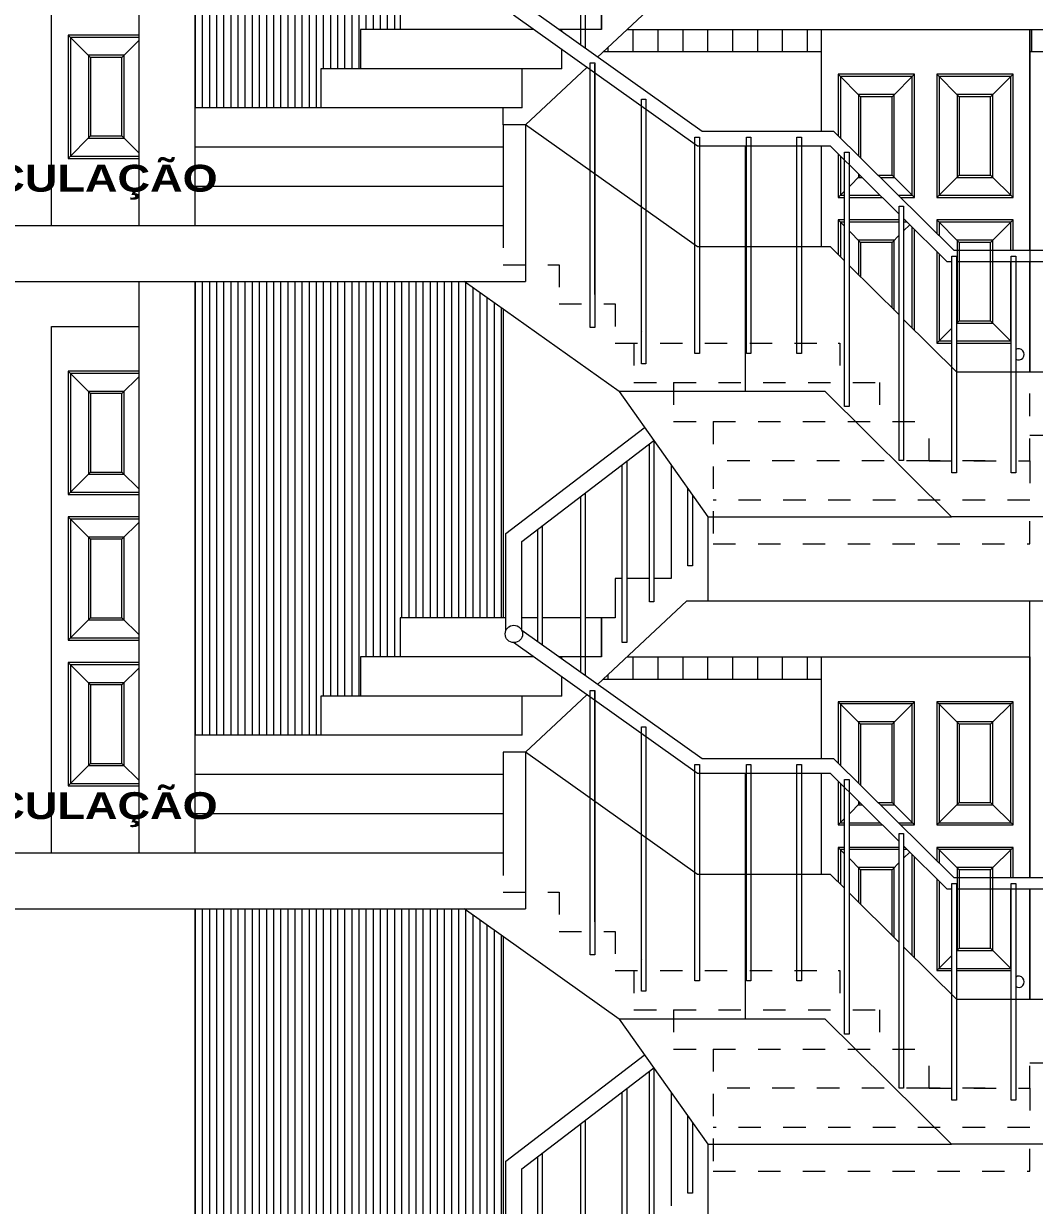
# Model space of a CAD drawing. Header units: millimetres. Extents: x 2178 to 2304, y 1220 to 1359.
# Drawn here: x 2258.14 to 2262.65, y 1235.26 to 1240.53 of the extents above; entities that cross this region are included whole.
import ezdxf
from ezdxf.enums import TextEntityAlignment as Align

# ---------------------------------------------------------------- set-up
doc = ezdxf.new("R2010")
doc.units = ezdxf.units.MM
doc.linetypes.add('HIDDEN2', pattern=[0.1875, 0.125, -0.0625])
doc.layers.get('0').update_dxf_attribs({"lineweight": 0})
for name, color, linetype, lineweight in [('Pluma 0.10', 252, 'Continuous', 0), ('PLUMA 7', 10, 'Continuous', 0), ('Proy. Volado', 150, 'HIDDEN2', 5), ('TEXTO', 5, 'Continuous', 18)]:
    doc.layers.add(name, color=color, linetype=linetype, lineweight=lineweight)
doc.styles.add('ARIAL-N', font='arialbd.ttf')
pattern_1 = [(90, (1087.04629, -584.65824), (-0.111125, 7e-18), [])]

msp = doc.modelspace()

# ---------------------------------------------------------------- hatches: boundary and pattern name
at = {"layer": 'Pluma 0.10'}
h = msp.add_hatch(dxfattribs=at)
h.set_pattern_fill('LINE', color=256, scale=0.01, angle=90)
h.set_pattern_definition([(90, (1087.046287, -587.45824), (-0.03175, 2e-18), [])])
h.paths.add_polyline_path([(2260.2795, 1242.0564), (2260.1061, 1242.1796), (2258.9045, 1242.1796), (2258.9045, 1240.1546), (2259.4667, 1240.1546), (2259.4667, 1240.3296), (2259.6435, 1240.3296), (2259.6435, 1240.5046), (2259.8203, 1240.5046), (2259.8203, 1240.6796), (2260.2795, 1240.6796)])
h = msp.add_hatch(dxfattribs=at)
h.set_pattern_fill('LINE', color=256, scale=0.035, angle=90)
h.set_pattern_definition(pattern_1)
h.paths.add_polyline_path([(2261.6995, 1240.5046), (2260.8323, 1240.5046), (2260.7258, 1240.4046), (2261.6995, 1240.4046)])
h.paths.add_polyline_path([(2263.6295, 1240.5046), (2262.6295, 1240.5046), (2262.6295, 1240.4046), (2263.6295, 1240.4046)])
h.paths.add_polyline_path([(2267.9795, 1240.5046), (2266.2295, 1240.5046), (2266.2295, 1240.4046), (2267.9795, 1240.4046)])
h.paths.add_polyline_path([(2272.8295, 1240.5046), (2272.3795, 1240.5046), (2272.3795, 1240.4046), (2272.8295, 1240.4046)])
h.paths.add_polyline_path([(2276.3795, 1240.5046), (2274.8393, 1240.5046), (2274.8393, 1240.4046), (2276.3795, 1240.4046)])
h = msp.add_hatch(dxfattribs=at)
h.set_pattern_fill('LINE', color=256, scale=0.01, angle=90)
h.set_pattern_definition([(90, (1087.046287, -590.25824), (-0.03175, 2e-18), [])])
h.paths.add_polyline_path([(2260.2795, 1239.2564), (2260.1061, 1239.3796), (2258.9045, 1239.3796), (2258.9045, 1237.3546), (2259.4667, 1237.3546), (2259.4667, 1237.5296), (2259.6435, 1237.5296), (2259.6435, 1237.7046), (2259.8203, 1237.7046), (2259.8203, 1237.8796), (2260.2795, 1237.8796)])
h = msp.add_hatch(dxfattribs=at)
h.set_pattern_fill('LINE', color=256, scale=0.035, angle=90)
h.set_pattern_definition(pattern_1)
h.paths.add_polyline_path([(2261.6995, 1237.7046), (2260.8323, 1237.7046), (2260.7258, 1237.6046), (2261.6995, 1237.6046)])
h = msp.add_hatch(dxfattribs=at)
h.set_pattern_fill('LINE', color=256, scale=0.01, angle=90)
h.set_pattern_definition([(90, (1087.046287, -593.05824), (-0.03175, 2e-18), [])])
h.paths.add_polyline_path([(2260.2795, 1236.4564), (2260.1061, 1236.5796), (2258.9045, 1236.5796), (2258.9045, 1234.5546), (2259.4667, 1234.5546), (2259.4667, 1234.7296), (2259.6435, 1234.7296), (2259.6435, 1234.9046), (2259.8203, 1234.9046), (2259.8203, 1235.0796), (2260.2795, 1235.0796)])

# ---------------------------------------------------------------- linework, layer by layer
for points in [[(2258.6545, 1242.1796), (2258.6545, 1239.6296)], [(2258.9045, 1242.1796), (2258.9045, 1239.6296)], [(2260.6256, 1240.4352), (2260.6256, 1241.2202)], [(2260.6456, 1241.2355), (2260.6456, 1240.421)], [(2260.7012, 1240.3815), (2261.0987, 1240.7546)], [(2259.8203, 1240.6796), (2259.8203, 1240.5046)], [(2260.7183, 1240.5046), (2260.7183, 1240.6796)], [(2260.7183, 1240.6796), (2260.7183, 1240.5046)], [(2261.1681, 1240.0498), (2260.363, 1240.6217)], [(2261.1471, 1239.9842), (2260.3251, 1240.5683)], [(2260.4147, 1240.5046), (2259.6435, 1240.5046)], [(2259.6435, 1240.5046), (2259.6435, 1240.3296)], [(2260.7183, 1240.5046), (2260.5279, 1240.5046)], [(2260.5415, 1240.4949), (2260.5415, 1240.5046)], [(2260.5415, 1240.3296), (2260.5415, 1240.4145)], [(2260.5415, 1240.3296), (2259.4667, 1240.3296)], [(2259.4667, 1240.3296), (2259.4667, 1240.1546)], [(2260.3647, 1240.1546), (2260.3647, 1240.3296)], [(2260.3795, 1240.0796), (2260.6524, 1240.3357)], [(2260.6685, 1239.3218), (2260.6685, 1240.3552)], [(2260.6885, 1239.3218), (2260.6885, 1240.3499)], [(2260.3647, 1240.1546), (2258.9045, 1240.1546)], [(2260.2795, 1240.0796), (2260.2795, 1240.1546)], [(2261.1471, 1239.5342), (2260.3795, 1240.0796)], [(2262.7197, 1239.5181), (2262.2922, 1239.5181), (2261.7552, 1240.0498), (2261.1681, 1240.0498)], [(2260.2795, 1239.9796), (2258.9045, 1239.9796)], [(2261.7399, 1239.9842), (2261.1471, 1239.9842)], [(2261.3594, 1239.9842), (2261.3594, 1238.8884)], [(2262.0463, 1239.6805), (2261.7399, 1239.9842)], [(2260.2795, 1239.8046), (2258.9045, 1239.8046)], [(2262.2605, 1239.4681), (2262.0663, 1239.6607)], [(2261.7399, 1239.5342), (2261.1471, 1239.5342)], [(2261.8028, 1239.4718), (2261.7399, 1239.5342)], [(2262.2819, 1239.4681), (2262.2605, 1239.4681)], [(2262.7197, 1239.4681), (2262.3019, 1239.4681)], [(2262.6295, 1238.9759), (2262.6295, 1239.4681)], [(2262.0463, 1239.2305), (2261.8228, 1239.452)], [(2258.6545, 1239.3796), (2258.6545, 1236.8296)], [(2258.9045, 1239.3796), (2258.9045, 1236.8296)], [(2260.7975, 1238.8884), (2260.1061, 1239.3796)], [(2260.2795, 1239.2564), (2260.2795, 1237.8796)], [(2262.7295, 1238.9759), (2262.3031, 1238.9759), (2262.0663, 1239.2107)], [(2261.7163, 1238.8884), (2260.7975, 1238.8884)], [(2260.7975, 1238.8884), (2261.1935, 1238.3301)], [(2262.7295, 1238.3301), (2262.2795, 1238.3301), (2261.7163, 1238.8884)], [(2260.2915, 1238.2546), (2260.9089, 1238.727)], [(2260.363, 1238.2192), (2260.9523, 1238.6702)], [(2260.9521, 1238.67), (2260.9521, 1237.95), (2260.9321, 1237.95), (2260.9321, 1238.6547)], [(2260.8307, 1238.5772), (2260.8307, 1237.7693), (2260.8107, 1237.7693), (2260.8107, 1238.5619)], [(2261.0295, 1238.5613), (2261.0295, 1238.0546)], [(2260.6256, 1237.6352), (2260.6256, 1238.4202)], [(2260.6456, 1238.4355), (2260.6456, 1237.621)], [(2261.1238, 1238.4285), (2261.1238, 1238.1111), (2261.1038, 1238.1111), (2261.1038, 1238.4567)], [(2261.1935, 1238.3301), (2261.1935, 1237.9546)], [(2260.2915, 1237.8217), (2260.2915, 1238.2546)], [(2260.4341, 1237.7712), (2260.4341, 1238.2737)], [(2260.4541, 1238.289), (2260.4541, 1237.757)], [(2260.363, 1237.8217), (2260.363, 1238.2192)], [(2260.8107, 1238.0546), (2260.7795, 1238.0546)], [(2260.7795, 1238.0546), (2260.7795, 1237.8796)], [(2260.9321, 1238.0546), (2260.8307, 1238.0546)], [(2261.0295, 1238.0546), (2260.9521, 1238.0546)], [(2260.7012, 1237.5815), (2261.0987, 1237.9546)], [(2261.0987, 1237.9546), (2261.1935, 1237.9546)], [(2261.1935, 1237.9546), (2269.5045, 1237.9546)], [(2262.6295, 1237.7046), (2262.6295, 1237.9546), (2266.2295, 1237.9546), (2266.2295, 1237.7046)], [(2260.2915, 1237.8796), (2259.8203, 1237.8796)], [(2259.8203, 1237.8796), (2259.8203, 1237.7046)], [(2260.4341, 1237.8796), (2260.363, 1237.8796)], [(2260.6256, 1237.8796), (2260.4541, 1237.8796)], [(2260.7795, 1237.8796), (2260.6456, 1237.8796)], [(2260.7183, 1237.7046), (2260.7183, 1237.8796)], [(2260.7183, 1237.8796), (2260.7183, 1237.7046)], [(2261.1681, 1237.2498), (2260.363, 1237.8217)], [(2261.1471, 1237.1842), (2260.3251, 1237.7683)], [(2260.4147, 1237.7046), (2259.6435, 1237.7046)], [(2259.6435, 1237.7046), (2259.6435, 1237.5296)], [(2260.7183, 1237.7046), (2260.5279, 1237.7046)], [(2260.5415, 1237.6949), (2260.5415, 1237.7046)], [(2262.6295, 1236.7181), (2262.6295, 1237.7046)], [(2260.5415, 1237.5296), (2260.5415, 1237.6145)], [(2260.5415, 1237.5296), (2259.4667, 1237.5296)], [(2259.4667, 1237.5296), (2259.4667, 1237.3546)], [(2260.3647, 1237.3546), (2260.3647, 1237.5296)], [(2260.3795, 1237.2796), (2260.6524, 1237.5357)], [(2260.6685, 1236.5218), (2260.6685, 1237.5552)], [(2260.6885, 1236.5218), (2260.6885, 1237.5499)], [(2260.3647, 1237.3546), (2258.9045, 1237.3546)], [(2261.1471, 1236.7342), (2260.3795, 1237.2796)], [(2262.7197, 1236.7181), (2262.2922, 1236.7181), (2261.7552, 1237.2498), (2261.1681, 1237.2498)], [(2260.2795, 1237.1796), (2258.9045, 1237.1796)], [(2261.7399, 1237.1842), (2261.1471, 1237.1842)], [(2261.3594, 1237.1842), (2261.3594, 1236.0884)], [(2262.0463, 1236.8805), (2261.7399, 1237.1842)], [(2260.2795, 1237.0046), (2258.9045, 1237.0046)], [(2262.2605, 1236.6681), (2262.0663, 1236.8607)], [(2261.7399, 1236.7342), (2261.1471, 1236.7342)], [(2261.8028, 1236.6718), (2261.7399, 1236.7342)], [(2262.0463, 1236.4305), (2261.8228, 1236.652)], [(2262.2819, 1236.6681), (2262.2605, 1236.6681)], [(2262.7197, 1236.6681), (2262.3019, 1236.6681)], [(2262.6295, 1236.1759), (2262.6295, 1236.6681)], [(2262.6295, 1236.1759), (2262.6295, 1236.6681)], [(2258.9045, 1236.5796), (2258.9045, 1233.8546)], [(2260.7975, 1236.0884), (2260.1061, 1236.5796)], [(2260.2795, 1236.4564), (2260.2795, 1235.0796)], [(2262.7295, 1236.1759), (2262.3031, 1236.1759), (2262.0663, 1236.4107)], [(2261.7163, 1236.0884), (2260.7975, 1236.0884)], [(2260.7975, 1236.0884), (2261.1935, 1235.5301)], [(2262.7295, 1235.5301), (2262.2795, 1235.5301), (2261.7163, 1236.0884)], [(2260.2915, 1235.4546), (2260.9089, 1235.927)], [(2260.363, 1235.4192), (2260.9523, 1235.8702)], [(2260.9521, 1235.87), (2260.9521, 1235.15), (2260.9321, 1235.15), (2260.9321, 1235.8547)], [(2260.8307, 1235.7772), (2260.8307, 1234.9693), (2260.8107, 1234.9693), (2260.8107, 1235.7619)], [(2261.0295, 1235.7613), (2261.0295, 1235.2546)], [(2260.6456, 1235.6355), (2260.6456, 1234.7972), (2260.6256, 1234.7972), (2260.6256, 1235.6202)], [(2261.1238, 1235.6285), (2261.1238, 1235.3111), (2261.1038, 1235.3111), (2261.1038, 1235.6567)], [(2261.1935, 1235.5301), (2261.1935, 1235.1546)], [(2261.1935, 1235.5301), (2262.2795, 1235.5301)], [(2260.4341, 1234.6651), (2260.4341, 1235.4737)], [(2260.4541, 1235.489), (2260.4541, 1234.6651)], [(2260.2915, 1234.7296), (2260.2915, 1235.4546)], [(2260.363, 1234.7296), (2260.363, 1235.4192)]]:
    msp.add_lwpolyline(points)
for points in [[(2260.6685, 1240.3552), (2260.6885, 1240.3552), (2260.6885, 1239.1745), (2260.6685, 1239.1745)], [(2260.8964, 1240.1932), (2260.9164, 1240.1932), (2260.9164, 1239.0125), (2260.8964, 1239.0125)], [(2261.155, 1239.0583), (2261.135, 1239.0583), (2261.135, 1240.0248), (2261.155, 1240.0248)], [(2261.3848, 1239.0583), (2261.3648, 1239.0583), (2261.3648, 1240.0248), (2261.3848, 1240.0248)], [(2261.6105, 1239.0583), (2261.5905, 1239.0583), (2261.5905, 1240.0248), (2261.6105, 1240.0248)], [(2261.8228, 1238.8215), (2261.8028, 1238.8215), (2261.8028, 1239.9578), (2261.8228, 1239.9578)], [(2262.0663, 1238.5804), (2262.0463, 1238.5804), (2262.0463, 1239.7167), (2262.0663, 1239.7167)], [(2262.3019, 1238.5267), (2262.2819, 1238.5267), (2262.2819, 1239.4931), (2262.3019, 1239.4931)], [(2262.5665, 1238.5267), (2262.5465, 1238.5267), (2262.5465, 1239.4931), (2262.5665, 1239.4931)], [(2260.6685, 1237.5552), (2260.6885, 1237.5552), (2260.6885, 1236.3745), (2260.6685, 1236.3745)], [(2260.8964, 1237.3932), (2260.9164, 1237.3932), (2260.9164, 1236.2125), (2260.8964, 1236.2125)], [(2261.155, 1236.2583), (2261.135, 1236.2583), (2261.135, 1237.2248), (2261.155, 1237.2248)], [(2261.3848, 1236.2583), (2261.3648, 1236.2583), (2261.3648, 1237.2248), (2261.3848, 1237.2248)], [(2261.6105, 1236.2583), (2261.5905, 1236.2583), (2261.5905, 1237.2248), (2261.6105, 1237.2248)], [(2261.8228, 1236.0215), (2261.8028, 1236.0215), (2261.8028, 1237.1578), (2261.8228, 1237.1578)], [(2262.0663, 1235.7804), (2262.0463, 1235.7804), (2262.0463, 1236.9167), (2262.0663, 1236.9167)], [(2262.3019, 1235.7267), (2262.2819, 1235.7267), (2262.2819, 1236.6931), (2262.3019, 1236.6931)], [(2262.5665, 1235.7267), (2262.5465, 1235.7267), (2262.5465, 1236.6931), (2262.5665, 1236.6931)]]:
    msp.add_lwpolyline(points, close=True)
msp.add_circle((2260.3273, 1237.8069), 0.0387)
for p, q in [((2258.264, 1239.6296), (2258.264, 1241.9796)), ((2258.264, 1239.6296), (2258.264, 1241.9796)), ((2258.6545, 1240.4796), (2258.339, 1240.4796)), ((2258.339, 1240.4796), (2258.339, 1239.9296)), ((2258.439, 1240.3796), (2258.339, 1240.4796)), ((2258.6545, 1240.4796), (2258.339, 1240.4796)), ((2258.339, 1240.4796), (2258.339, 1239.9296)), ((2258.439, 1240.3796), (2258.339, 1240.4796)), ((2258.6545, 1240.4696), (2258.349, 1240.4696)), ((2258.349, 1240.4696), (2258.349, 1239.9396)), ((2258.6545, 1240.4696), (2258.349, 1240.4696)), ((2258.349, 1240.4696), (2258.349, 1239.9396)), ((2261.6995, 1240.5046), (2262.6295, 1240.5046)), ((2261.6995, 1240.0498), (2261.6995, 1240.5046)), ((2261.6995, 1240.5046), (2262.6295, 1240.5046)), ((2261.6995, 1240.0498), (2261.6995, 1240.5046)), ((2262.6295, 1240.5046), (2262.6295, 1238.9759)), ((2258.579, 1240.3796), (2258.6545, 1240.455)), ((2258.579, 1240.3796), (2258.6545, 1240.455)), ((2258.589, 1240.3896), (2258.429, 1240.3896)), ((2258.429, 1240.3896), (2258.429, 1240.0196)), ((2258.589, 1240.3896), (2258.429, 1240.3896)), ((2258.429, 1240.3896), (2258.429, 1240.0196)), ((2258.579, 1240.3796), (2258.439, 1240.3796)), ((2258.439, 1240.3796), (2258.439, 1240.0296)), ((2258.579, 1240.3796), (2258.439, 1240.3796)), ((2258.439, 1240.3796), (2258.439, 1240.0296)), ((2258.579, 1240.0296), (2258.579, 1240.3796)), ((2258.579, 1240.0296), (2258.579, 1240.3796)), ((2258.589, 1240.0196), (2258.589, 1240.3896)), ((2258.589, 1240.0196), (2258.589, 1240.3896)), ((2262.1145, 1240.3046), (2261.7745, 1240.3046)), ((2261.7745, 1240.3046), (2261.7745, 1240.0306)), ((2261.8745, 1240.2046), (2261.7745, 1240.3046)), ((2262.1145, 1240.3046), (2261.7745, 1240.3046)), ((2261.7745, 1240.3046), (2261.7745, 1240.0306)), ((2261.8745, 1240.2046), (2261.7745, 1240.3046)), ((2262.1045, 1240.2946), (2261.7845, 1240.2946)), ((2261.7845, 1240.2946), (2261.7845, 1240.0207)), ((2262.1045, 1240.2946), (2261.7845, 1240.2946)), ((2261.7845, 1240.2946), (2261.7845, 1240.0207)), ((2262.0145, 1240.2046), (2262.1145, 1240.3046)), ((2262.0145, 1240.2046), (2262.1145, 1240.3046)), ((2262.1045, 1239.7646), (2262.1045, 1240.2946)), ((2262.1045, 1239.7646), (2262.1045, 1240.2946)), ((2262.1145, 1239.7546), (2262.1145, 1240.3046)), ((2262.1145, 1240.3046), (2262.1145, 1240.3046)), ((2262.1145, 1239.7546), (2262.1145, 1240.3046)), ((2262.1145, 1240.3046), (2262.1145, 1240.3046)), ((2262.5545, 1240.3046), (2262.2145, 1240.3046)), ((2262.2145, 1240.3046), (2262.2145, 1239.7546)), ((2262.3145, 1240.2046), (2262.2145, 1240.3046)), ((2262.5545, 1240.3046), (2262.2145, 1240.3046)), ((2262.2145, 1240.3046), (2262.2145, 1239.7546)), ((2262.3145, 1240.2046), (2262.2145, 1240.3046)), ((2262.5445, 1240.2946), (2262.2245, 1240.2946)), ((2262.2245, 1240.2946), (2262.2245, 1239.7646)), ((2262.5445, 1240.2946), (2262.2245, 1240.2946)), ((2262.2245, 1240.2946), (2262.2245, 1239.7646)), ((2262.4545, 1240.2046), (2262.5545, 1240.3046)), ((2262.4545, 1240.2046), (2262.5545, 1240.3046)), ((2262.5445, 1239.7646), (2262.5445, 1240.2946)), ((2262.5445, 1239.7646), (2262.5445, 1240.2946)), ((2262.5545, 1239.7546), (2262.5545, 1240.3046)), ((2262.5545, 1240.3046), (2262.5545, 1240.3046)), ((2262.5545, 1239.7546), (2262.5545, 1240.3046)), ((2262.5545, 1240.3046), (2262.5545, 1240.3046)), ((2262.0245, 1240.2146), (2261.8645, 1240.2146)), ((2261.8645, 1240.2146), (2261.8645, 1239.9415)), ((2262.0245, 1240.2146), (2261.8645, 1240.2146)), ((2261.8645, 1240.2146), (2261.8645, 1239.9415)), ((2262.0145, 1240.2046), (2261.8745, 1240.2046)), ((2261.8745, 1240.2046), (2261.8745, 1239.9316)), ((2262.0145, 1240.2046), (2261.8745, 1240.2046)), ((2261.8745, 1240.2046), (2261.8745, 1239.9316)), ((2262.0145, 1239.8546), (2262.0145, 1240.2046)), ((2262.0145, 1239.8546), (2262.0145, 1240.2046)), ((2262.0245, 1239.8446), (2262.0245, 1240.2146)), ((2262.0245, 1239.8446), (2262.0245, 1240.2146)), ((2262.4645, 1240.2146), (2262.3045, 1240.2146)), ((2262.3045, 1240.2146), (2262.3045, 1239.8446)), ((2262.4645, 1240.2146), (2262.3045, 1240.2146)), ((2262.3045, 1240.2146), (2262.3045, 1239.8446)), ((2262.4545, 1240.2046), (2262.3145, 1240.2046)), ((2262.3145, 1240.2046), (2262.3145, 1239.8546)), ((2262.4545, 1240.2046), (2262.3145, 1240.2046)), ((2262.3145, 1240.2046), (2262.3145, 1239.8546)), ((2262.4545, 1239.8546), (2262.4545, 1240.2046)), ((2262.4545, 1239.8546), (2262.4545, 1240.2046)), ((2262.4645, 1239.8446), (2262.4645, 1240.2146)), ((2262.4645, 1239.8446), (2262.4645, 1240.2146)), ((2258.439, 1240.0296), (2258.339, 1239.9296)), ((2258.439, 1240.0296), (2258.339, 1239.9296)), ((2258.429, 1240.0196), (2258.589, 1240.0196)), ((2258.429, 1240.0196), (2258.589, 1240.0196)), ((2258.439, 1240.0296), (2258.579, 1240.0296)), ((2258.439, 1240.0296), (2258.579, 1240.0296)), ((2258.6545, 1239.9541), (2258.579, 1240.0296)), ((2258.6545, 1239.9541), (2258.579, 1240.0296)), ((2258.349, 1239.9396), (2258.6545, 1239.9396)), ((2258.349, 1239.9396), (2258.6545, 1239.9396)), ((2261.6995, 1239.5342), (2261.6995, 1239.9842)), ((2261.6995, 1239.5342), (2261.6995, 1239.9842)), ((2261.7745, 1239.9499), (2261.7745, 1239.7546)), ((2261.7745, 1239.9499), (2261.7745, 1239.7546)), ((2261.7845, 1239.94), (2261.7845, 1239.7646)), ((2261.7845, 1239.94), (2261.7845, 1239.7646)), ((2258.339, 1239.9296), (2258.6545, 1239.9296)), ((2258.339, 1239.9296), (2258.6545, 1239.9296)), ((2261.8745, 1239.8546), (2261.8228, 1239.8028)), ((2261.8745, 1239.8546), (2261.8228, 1239.8028)), ((2261.8645, 1239.8607), (2261.8645, 1239.8446)), ((2261.8645, 1239.8607), (2261.8645, 1239.8446)), ((2261.8645, 1239.8446), (2261.8807, 1239.8446)), ((2261.8645, 1239.8446), (2261.8807, 1239.8446)), ((2261.9524, 1239.8546), (2262.0145, 1239.8546)), ((2261.9524, 1239.8546), (2262.0145, 1239.8546)), ((2261.9625, 1239.8446), (2262.0245, 1239.8446)), ((2261.9625, 1239.8446), (2262.0245, 1239.8446)), ((2262.1145, 1239.7546), (2262.0145, 1239.8546)), ((2262.1145, 1239.7546), (2262.0145, 1239.8546)), ((2262.3145, 1239.8546), (2262.2145, 1239.7546)), ((2262.3145, 1239.8546), (2262.2145, 1239.7546)), ((2262.3045, 1239.8446), (2262.4645, 1239.8446)), ((2262.3045, 1239.8446), (2262.4645, 1239.8446)), ((2262.3145, 1239.8546), (2262.4545, 1239.8546)), ((2262.3145, 1239.8546), (2262.4545, 1239.8546)), ((2262.5545, 1239.7546), (2262.4545, 1239.8546)), ((2262.5545, 1239.7546), (2262.4545, 1239.8546)), ((2261.8028, 1239.7828), (2261.7745, 1239.7546)), ((2261.8028, 1239.7828), (2261.7745, 1239.7546)), ((2261.7745, 1239.7546), (2261.8028, 1239.7546)), ((2261.7745, 1239.7546), (2261.8028, 1239.7546)), ((2261.7845, 1239.7646), (2261.8028, 1239.7646)), ((2261.7845, 1239.7646), (2261.8028, 1239.7646)), ((2261.8228, 1239.7646), (2261.9614, 1239.7646)), ((2261.8228, 1239.7646), (2261.9614, 1239.7646)), ((2261.8228, 1239.7546), (2261.9715, 1239.7546)), ((2261.8228, 1239.7546), (2261.9715, 1239.7546)), ((2262.0433, 1239.7646), (2262.1045, 1239.7646)), ((2262.0433, 1239.7646), (2262.1045, 1239.7646)), ((2262.0534, 1239.7546), (2262.1145, 1239.7546)), ((2262.0534, 1239.7546), (2262.1145, 1239.7546)), ((2262.2145, 1239.7546), (2262.5545, 1239.7546)), ((2262.2145, 1239.7546), (2262.5545, 1239.7546)), ((2262.2245, 1239.7646), (2262.5445, 1239.7646)), ((2262.2245, 1239.7646), (2262.5445, 1239.7646)), ((2261.8028, 1239.6546), (2261.7745, 1239.6546)), ((2261.7745, 1239.6546), (2261.7745, 1239.4999)), ((2261.8028, 1239.6263), (2261.7745, 1239.6546)), ((2261.8028, 1239.6546), (2261.7745, 1239.6546)), ((2261.7745, 1239.6546), (2261.7745, 1239.4999)), ((2261.8028, 1239.6263), (2261.7745, 1239.6546)), ((2261.8028, 1239.6446), (2261.7845, 1239.6446)), ((2261.7845, 1239.6446), (2261.7845, 1239.49)), ((2261.8028, 1239.6446), (2261.7845, 1239.6446)), ((2261.7845, 1239.6446), (2261.7845, 1239.49)), ((2262.0463, 1239.6546), (2261.8228, 1239.6546)), ((2262.0463, 1239.6546), (2261.8228, 1239.6546)), ((2262.0463, 1239.6446), (2261.8228, 1239.6446)), ((2262.0463, 1239.6446), (2261.8228, 1239.6446)), ((2262.0724, 1239.6546), (2262.0663, 1239.6546)), ((2262.0724, 1239.6546), (2262.0663, 1239.6546)), ((2262.0825, 1239.6446), (2262.0663, 1239.6446)), ((2262.0825, 1239.6446), (2262.0663, 1239.6446)), ((2262.0663, 1239.6064), (2262.0936, 1239.6336)), ((2262.0663, 1239.6064), (2262.0936, 1239.6336)), ((2262.5545, 1239.6546), (2262.2145, 1239.6546)), ((2262.2145, 1239.6546), (2262.2145, 1239.5951)), ((2262.3145, 1239.5546), (2262.2145, 1239.6546)), ((2262.5545, 1239.6546), (2262.2145, 1239.6546)), ((2262.2145, 1239.6546), (2262.2145, 1239.5951)), ((2262.3145, 1239.5546), (2262.2145, 1239.6546)), ((2262.5445, 1239.6446), (2262.2245, 1239.6446)), ((2262.2245, 1239.6446), (2262.2245, 1239.5852)), ((2262.5445, 1239.6446), (2262.2245, 1239.6446)), ((2262.2245, 1239.6446), (2262.2245, 1239.5852)), ((2262.4545, 1239.5546), (2262.5545, 1239.6546)), ((2262.4545, 1239.5546), (2262.5545, 1239.6546)), ((2262.5445, 1239.5181), (2262.5445, 1239.6446)), ((2262.5445, 1239.5181), (2262.5445, 1239.6446)), ((2262.5545, 1239.5181), (2262.5545, 1239.6546)), ((2262.5545, 1239.6546), (2262.5545, 1239.6546)), ((2262.5545, 1239.5181), (2262.5545, 1239.6546)), ((2262.5545, 1239.6546), (2262.5545, 1239.6546)), ((2261.8745, 1239.5546), (2261.8228, 1239.6063)), ((2261.8745, 1239.5546), (2261.8228, 1239.6063)), ((2262.0145, 1239.5546), (2262.0463, 1239.5864)), ((2262.0145, 1239.5546), (2262.0463, 1239.5864)), ((2262.1045, 1239.1728), (2262.1045, 1239.6228)), ((2262.1045, 1239.1728), (2262.1045, 1239.6228)), ((2262.1145, 1239.1629), (2262.1145, 1239.6129)), ((2262.1145, 1239.1629), (2262.1145, 1239.6129)), ((2262.0245, 1239.5646), (2261.8645, 1239.5646)), ((2261.8645, 1239.5646), (2261.8645, 1239.4107)), ((2262.0245, 1239.5646), (2261.8645, 1239.5646)), ((2261.8645, 1239.5646), (2261.8645, 1239.4107)), ((2262.0145, 1239.5546), (2261.8745, 1239.5546)), ((2261.8745, 1239.5546), (2261.8745, 1239.4007)), ((2262.0145, 1239.5546), (2261.8745, 1239.5546)), ((2261.8745, 1239.5546), (2261.8745, 1239.4007)), ((2262.0145, 1239.262), (2262.0145, 1239.5546)), ((2262.0145, 1239.262), (2262.0145, 1239.5546)), ((2262.0245, 1239.2521), (2262.0245, 1239.5646)), ((2262.0245, 1239.2521), (2262.0245, 1239.5646)), ((2262.4645, 1239.5646), (2262.3045, 1239.5646)), ((2262.3045, 1239.5646), (2262.3045, 1239.1946)), ((2262.4645, 1239.5646), (2262.3045, 1239.5646)), ((2262.3045, 1239.5646), (2262.3045, 1239.1946)), ((2262.4545, 1239.5546), (2262.3145, 1239.5546)), ((2262.3145, 1239.5546), (2262.3145, 1239.2046)), ((2262.4545, 1239.5546), (2262.3145, 1239.5546)), ((2262.3145, 1239.5546), (2262.3145, 1239.2046)), ((2262.4545, 1239.2046), (2262.4545, 1239.5546)), ((2262.4545, 1239.2046), (2262.4545, 1239.5546)), ((2262.4645, 1239.1946), (2262.4645, 1239.5646)), ((2262.4645, 1239.1946), (2262.4645, 1239.5646)), ((2262.2145, 1239.5137), (2262.2145, 1239.1046)), ((2262.2145, 1239.5137), (2262.2145, 1239.1046)), ((2262.2245, 1239.5038), (2262.2245, 1239.1146)), ((2262.2245, 1239.5038), (2262.2245, 1239.1146)), ((2262.5445, 1239.1146), (2262.5445, 1239.4681)), ((2262.5445, 1239.1146), (2262.5445, 1239.4681)), ((2262.3145, 1239.2046), (2262.3019, 1239.192)), ((2262.3145, 1239.2046), (2262.3019, 1239.192)), ((2262.3145, 1239.2046), (2262.4545, 1239.2046)), ((2262.3145, 1239.2046), (2262.4545, 1239.2046)), ((2262.5465, 1239.1125), (2262.4545, 1239.2046)), ((2262.5465, 1239.1125), (2262.4545, 1239.2046)), ((2258.264, 1239.1796), (2258.6545, 1239.1796)), ((2258.264, 1236.8296), (2258.264, 1239.1796)), ((2258.264, 1239.1796), (2258.6545, 1239.1796)), ((2258.264, 1236.8296), (2258.264, 1239.1796)), ((2260.9028, 1239.1546), (2260.9028, 1239.1546)), ((2260.9028, 1239.1546), (2260.9028, 1239.1546)), ((2262.2819, 1239.172), (2262.2145, 1239.1046)), ((2262.2819, 1239.172), (2262.2145, 1239.1046)), ((2262.3045, 1239.1946), (2262.4645, 1239.1946)), ((2262.3045, 1239.1946), (2262.4645, 1239.1946)), ((2261.7745, 1239.1046), (2261.7824, 1239.1046)), ((2261.7745, 1239.1046), (2261.7824, 1239.1046)), ((2262.2145, 1239.1046), (2262.2819, 1239.1046)), ((2262.2145, 1239.1046), (2262.2819, 1239.1046)), ((2262.2245, 1239.1146), (2262.2819, 1239.1146)), ((2262.2245, 1239.1146), (2262.2819, 1239.1146)), ((2262.3019, 1239.1146), (2262.5445, 1239.1146)), ((2262.3019, 1239.1146), (2262.5445, 1239.1146)), ((2262.3019, 1239.1046), (2262.5465, 1239.1046)), ((2262.3019, 1239.1046), (2262.5465, 1239.1046)), ((2258.6545, 1238.9796), (2258.339, 1238.9796)), ((2258.339, 1238.9796), (2258.339, 1238.4296)), ((2258.439, 1238.8796), (2258.339, 1238.9796)), ((2258.6545, 1238.9796), (2258.339, 1238.9796)), ((2258.339, 1238.9796), (2258.339, 1238.4296)), ((2258.439, 1238.8796), (2258.339, 1238.9796)), ((2258.6545, 1238.9696), (2258.349, 1238.9696)), ((2258.349, 1238.9696), (2258.349, 1238.4396)), ((2258.6545, 1238.9696), (2258.349, 1238.9696)), ((2258.349, 1238.9696), (2258.349, 1238.4396)), ((2258.579, 1238.8796), (2258.6545, 1238.955)), ((2258.579, 1238.8796), (2258.6545, 1238.955)), ((2258.589, 1238.8896), (2258.429, 1238.8896)), ((2258.429, 1238.8896), (2258.429, 1238.5196)), ((2258.589, 1238.8896), (2258.429, 1238.8896)), ((2258.429, 1238.8896), (2258.429, 1238.5196)), ((2258.589, 1238.5196), (2258.589, 1238.8896)), ((2258.589, 1238.5196), (2258.589, 1238.8896)), ((2258.579, 1238.8796), (2258.439, 1238.8796)), ((2258.439, 1238.8796), (2258.439, 1238.5296)), ((2258.579, 1238.8796), (2258.439, 1238.8796)), ((2258.439, 1238.8796), (2258.439, 1238.5296)), ((2258.579, 1238.5296), (2258.579, 1238.8796)), ((2258.579, 1238.5296), (2258.579, 1238.8796)), ((2258.439, 1238.5296), (2258.339, 1238.4296)), ((2258.439, 1238.5296), (2258.339, 1238.4296)), ((2258.429, 1238.5196), (2258.589, 1238.5196)), ((2258.429, 1238.5196), (2258.589, 1238.5196)), ((2258.439, 1238.5296), (2258.579, 1238.5296)), ((2258.439, 1238.5296), (2258.579, 1238.5296)), ((2258.6545, 1238.4541), (2258.579, 1238.5296)), ((2258.6545, 1238.4541), (2258.579, 1238.5296)), ((2258.339, 1238.4296), (2258.6545, 1238.4296)), ((2258.339, 1238.4296), (2258.6545, 1238.4296)), ((2258.349, 1238.4396), (2258.6545, 1238.4396)), ((2258.349, 1238.4396), (2258.6545, 1238.4396)), ((2258.6545, 1238.3296), (2258.339, 1238.3296)), ((2258.339, 1238.3296), (2258.339, 1237.7796)), ((2258.439, 1238.2296), (2258.339, 1238.3296)), ((2258.6545, 1238.3296), (2258.339, 1238.3296)), ((2258.339, 1238.3296), (2258.339, 1237.7796)), ((2258.439, 1238.2296), (2258.339, 1238.3296)), ((2258.6545, 1238.3196), (2258.349, 1238.3196)), ((2258.349, 1238.3196), (2258.349, 1237.7896)), ((2258.6545, 1238.3196), (2258.349, 1238.3196)), ((2258.349, 1238.3196), (2258.349, 1237.7896)), ((2258.579, 1238.2296), (2258.6545, 1238.305)), ((2258.579, 1238.2296), (2258.6545, 1238.305)), ((2258.589, 1238.2396), (2258.429, 1238.2396)), ((2258.429, 1238.2396), (2258.429, 1237.8696)), ((2258.589, 1238.2396), (2258.429, 1238.2396)), ((2258.429, 1238.2396), (2258.429, 1237.8696)), ((2258.579, 1238.2296), (2258.439, 1238.2296)), ((2258.439, 1238.2296), (2258.439, 1237.8796)), ((2258.579, 1238.2296), (2258.439, 1238.2296)), ((2258.439, 1238.2296), (2258.439, 1237.8796)), ((2258.579, 1237.8796), (2258.579, 1238.2296)), ((2258.579, 1237.8796), (2258.579, 1238.2296)), ((2258.589, 1237.8696), (2258.589, 1238.2396)), ((2258.589, 1237.8696), (2258.589, 1238.2396)), ((2258.439, 1237.8796), (2258.339, 1237.7796)), ((2258.439, 1237.8796), (2258.339, 1237.7796)), ((2258.429, 1237.8696), (2258.589, 1237.8696)), ((2258.429, 1237.8696), (2258.589, 1237.8696)), ((2258.439, 1237.8796), (2258.579, 1237.8796)), ((2258.439, 1237.8796), (2258.579, 1237.8796)), ((2258.6545, 1237.8041), (2258.579, 1237.8796)), ((2258.6545, 1237.8041), (2258.579, 1237.8796)), ((2258.339, 1237.7796), (2258.6545, 1237.7796)), ((2258.339, 1237.7796), (2258.6545, 1237.7796)), ((2258.349, 1237.7896), (2258.6545, 1237.7896)), ((2258.349, 1237.7896), (2258.6545, 1237.7896)), ((2258.6545, 1237.6796), (2258.339, 1237.6796)), ((2258.339, 1237.6796), (2258.339, 1237.1296)), ((2258.439, 1237.5796), (2258.339, 1237.6796)), ((2258.6545, 1237.6796), (2258.339, 1237.6796)), ((2258.339, 1237.6796), (2258.339, 1237.1296)), ((2258.439, 1237.5796), (2258.339, 1237.6796)), ((2261.6995, 1237.7046), (2262.6295, 1237.7046)), ((2261.6995, 1237.2498), (2261.6995, 1237.7046)), ((2261.6995, 1237.7046), (2262.6295, 1237.7046)), ((2261.6995, 1237.2498), (2261.6995, 1237.7046)), ((2262.6295, 1237.7046), (2262.6295, 1236.7181)), ((2262.6295, 1237.7046), (2262.6295, 1236.7181)), ((2258.6545, 1237.6696), (2258.349, 1237.6696)), ((2258.349, 1237.6696), (2258.349, 1237.1396)), ((2258.6545, 1237.6696), (2258.349, 1237.6696)), ((2258.349, 1237.6696), (2258.349, 1237.1396)), ((2258.579, 1237.5796), (2258.6545, 1237.655)), ((2258.579, 1237.5796), (2258.6545, 1237.655)), ((2258.589, 1237.5896), (2258.429, 1237.5896)), ((2258.429, 1237.5896), (2258.429, 1237.2196)), ((2258.589, 1237.5896), (2258.429, 1237.5896)), ((2258.429, 1237.5896), (2258.429, 1237.2196)), ((2258.579, 1237.5796), (2258.439, 1237.5796)), ((2258.439, 1237.5796), (2258.439, 1237.2296)), ((2258.579, 1237.5796), (2258.439, 1237.5796)), ((2258.439, 1237.5796), (2258.439, 1237.2296)), ((2258.579, 1237.2296), (2258.579, 1237.5796)), ((2258.579, 1237.2296), (2258.579, 1237.5796)), ((2258.589, 1237.2196), (2258.589, 1237.5896)), ((2258.589, 1237.2196), (2258.589, 1237.5896)), ((2262.1145, 1237.5046), (2261.7745, 1237.5046)), ((2261.7745, 1237.5046), (2261.7745, 1237.2306)), ((2261.8745, 1237.4046), (2261.7745, 1237.5046)), ((2262.1145, 1237.5046), (2261.7745, 1237.5046)), ((2261.7745, 1237.5046), (2261.7745, 1237.2306)), ((2261.8745, 1237.4046), (2261.7745, 1237.5046)), ((2262.1045, 1237.4946), (2261.7845, 1237.4946)), ((2261.7845, 1237.4946), (2261.7845, 1237.2207)), ((2262.1045, 1237.4946), (2261.7845, 1237.4946)), ((2261.7845, 1237.4946), (2261.7845, 1237.2207)), ((2262.0145, 1237.4046), (2262.1145, 1237.5046)), ((2262.0145, 1237.4046), (2262.1145, 1237.5046)), ((2262.1045, 1236.9646), (2262.1045, 1237.4946)), ((2262.1045, 1236.9646), (2262.1045, 1237.4946)), ((2262.1145, 1236.9546), (2262.1145, 1237.5046)), ((2262.1145, 1237.5046), (2262.1145, 1237.5046)), ((2262.1145, 1236.9546), (2262.1145, 1237.5046)), ((2262.1145, 1237.5046), (2262.1145, 1237.5046)), ((2262.5545, 1237.5046), (2262.2145, 1237.5046)), ((2262.2145, 1237.5046), (2262.2145, 1236.9546)), ((2262.3145, 1237.4046), (2262.2145, 1237.5046)), ((2262.5545, 1237.5046), (2262.2145, 1237.5046)), ((2262.2145, 1237.5046), (2262.2145, 1236.9546)), ((2262.3145, 1237.4046), (2262.2145, 1237.5046)), ((2262.5445, 1237.4946), (2262.2245, 1237.4946)), ((2262.2245, 1237.4946), (2262.2245, 1236.9646)), ((2262.5445, 1237.4946), (2262.2245, 1237.4946)), ((2262.2245, 1237.4946), (2262.2245, 1236.9646)), ((2262.4545, 1237.4046), (2262.5545, 1237.5046)), ((2262.4545, 1237.4046), (2262.5545, 1237.5046)), ((2262.5445, 1236.9646), (2262.5445, 1237.4946)), ((2262.5445, 1236.9646), (2262.5445, 1237.4946)), ((2262.5545, 1236.9546), (2262.5545, 1237.5046)), ((2262.5545, 1237.5046), (2262.5545, 1237.5046)), ((2262.5545, 1236.9546), (2262.5545, 1237.5046)), ((2262.5545, 1237.5046), (2262.5545, 1237.5046)), ((2262.0245, 1237.4146), (2261.8645, 1237.4146)), ((2261.8645, 1237.4146), (2261.8645, 1237.1415)), ((2262.0245, 1237.4146), (2261.8645, 1237.4146)), ((2261.8645, 1237.4146), (2261.8645, 1237.1415)), ((2262.0245, 1237.0446), (2262.0245, 1237.4146)), ((2262.0245, 1237.0446), (2262.0245, 1237.4146)), ((2262.4645, 1237.4146), (2262.3045, 1237.4146)), ((2262.3045, 1237.4146), (2262.3045, 1237.0446)), ((2262.4645, 1237.4146), (2262.3045, 1237.4146)), ((2262.3045, 1237.4146), (2262.3045, 1237.0446)), ((2262.4645, 1237.0446), (2262.4645, 1237.4146)), ((2262.4645, 1237.0446), (2262.4645, 1237.4146)), ((2262.0145, 1237.4046), (2261.8745, 1237.4046)), ((2261.8745, 1237.4046), (2261.8745, 1237.1316)), ((2262.0145, 1237.4046), (2261.8745, 1237.4046)), ((2261.8745, 1237.4046), (2261.8745, 1237.1316)), ((2262.0145, 1237.0546), (2262.0145, 1237.4046)), ((2262.0145, 1237.0546), (2262.0145, 1237.4046)), ((2262.4545, 1237.4046), (2262.3145, 1237.4046)), ((2262.3145, 1237.4046), (2262.3145, 1237.0546)), ((2262.4545, 1237.4046), (2262.3145, 1237.4046)), ((2262.3145, 1237.4046), (2262.3145, 1237.0546)), ((2262.4545, 1237.0546), (2262.4545, 1237.4046)), ((2262.4545, 1237.0546), (2262.4545, 1237.4046)), ((2258.439, 1237.2296), (2258.339, 1237.1296)), ((2258.439, 1237.2296), (2258.339, 1237.1296)), ((2258.429, 1237.2196), (2258.589, 1237.2196)), ((2258.429, 1237.2196), (2258.589, 1237.2196)), ((2258.439, 1237.2296), (2258.579, 1237.2296)), ((2258.439, 1237.2296), (2258.579, 1237.2296)), ((2258.6545, 1237.1541), (2258.579, 1237.2296)), ((2258.6545, 1237.1541), (2258.579, 1237.2296)), ((2261.6995, 1236.7342), (2261.6995, 1237.1842)), ((2261.6995, 1236.7342), (2261.6995, 1237.1842)), ((2261.7745, 1237.1499), (2261.7745, 1236.9546)), ((2261.7745, 1237.1499), (2261.7745, 1236.9546)), ((2258.339, 1237.1296), (2258.6545, 1237.1296)), ((2258.339, 1237.1296), (2258.6545, 1237.1296)), ((2258.349, 1237.1396), (2258.6545, 1237.1396)), ((2258.349, 1237.1396), (2258.6545, 1237.1396)), ((2261.7845, 1237.14), (2261.7845, 1236.9646)), ((2261.7845, 1237.14), (2261.7845, 1236.9646)), ((2261.8745, 1237.0546), (2261.8228, 1237.0028)), ((2261.8745, 1237.0546), (2261.8228, 1237.0028)), ((2261.8645, 1237.0607), (2261.8645, 1237.0446)), ((2261.8645, 1237.0607), (2261.8645, 1237.0446)), ((2261.8645, 1237.0446), (2261.8807, 1237.0446)), ((2261.8645, 1237.0446), (2261.8807, 1237.0446)), ((2261.9524, 1237.0546), (2262.0145, 1237.0546)), ((2261.9524, 1237.0546), (2262.0145, 1237.0546)), ((2261.9625, 1237.0446), (2262.0245, 1237.0446)), ((2261.9625, 1237.0446), (2262.0245, 1237.0446)), ((2262.1145, 1236.9546), (2262.0145, 1237.0546)), ((2262.1145, 1236.9546), (2262.0145, 1237.0546)), ((2262.3145, 1237.0546), (2262.2145, 1236.9546)), ((2262.3145, 1237.0546), (2262.2145, 1236.9546)), ((2262.3045, 1237.0446), (2262.4645, 1237.0446)), ((2262.3045, 1237.0446), (2262.4645, 1237.0446)), ((2262.3145, 1237.0546), (2262.4545, 1237.0546)), ((2262.3145, 1237.0546), (2262.4545, 1237.0546)), ((2262.5545, 1236.9546), (2262.4545, 1237.0546)), ((2262.5545, 1236.9546), (2262.4545, 1237.0546)), ((2261.8028, 1236.9828), (2261.7745, 1236.9546)), ((2261.8028, 1236.9828), (2261.7745, 1236.9546)), ((2261.7745, 1236.9546), (2261.8028, 1236.9546)), ((2261.7745, 1236.9546), (2261.8028, 1236.9546)), ((2261.7845, 1236.9646), (2261.8028, 1236.9646)), ((2261.7845, 1236.9646), (2261.8028, 1236.9646)), ((2261.8228, 1236.9646), (2261.9614, 1236.9646)), ((2261.8228, 1236.9646), (2261.9614, 1236.9646)), ((2261.8228, 1236.9546), (2261.9715, 1236.9546)), ((2261.8228, 1236.9546), (2261.9715, 1236.9546)), ((2262.0433, 1236.9646), (2262.1045, 1236.9646)), ((2262.0433, 1236.9646), (2262.1045, 1236.9646)), ((2262.0534, 1236.9546), (2262.1145, 1236.9546)), ((2262.0534, 1236.9546), (2262.1145, 1236.9546)), ((2262.2145, 1236.9546), (2262.5545, 1236.9546)), ((2262.2145, 1236.9546), (2262.5545, 1236.9546)), ((2262.2245, 1236.9646), (2262.5445, 1236.9646)), ((2262.2245, 1236.9646), (2262.5445, 1236.9646)), ((2261.8028, 1236.8546), (2261.7745, 1236.8546)), ((2261.7745, 1236.8546), (2261.7745, 1236.6999)), ((2261.8028, 1236.8263), (2261.7745, 1236.8546)), ((2261.8028, 1236.8546), (2261.7745, 1236.8546)), ((2261.7745, 1236.8546), (2261.7745, 1236.6999)), ((2261.8028, 1236.8263), (2261.7745, 1236.8546)), ((2261.8028, 1236.8446), (2261.7845, 1236.8446)), ((2261.7845, 1236.8446), (2261.7845, 1236.69)), ((2261.8028, 1236.8446), (2261.7845, 1236.8446)), ((2261.7845, 1236.8446), (2261.7845, 1236.69)), ((2262.0463, 1236.8546), (2261.8228, 1236.8546)), ((2262.0463, 1236.8546), (2261.8228, 1236.8546)), ((2262.0463, 1236.8446), (2261.8228, 1236.8446)), ((2262.0463, 1236.8446), (2261.8228, 1236.8446)), ((2262.0724, 1236.8546), (2262.0663, 1236.8546)), ((2262.0724, 1236.8546), (2262.0663, 1236.8546)), ((2262.0825, 1236.8446), (2262.0663, 1236.8446)), ((2262.0825, 1236.8446), (2262.0663, 1236.8446)), ((2262.0663, 1236.8064), (2262.0936, 1236.8336)), ((2262.0663, 1236.8064), (2262.0936, 1236.8336)), ((2262.5545, 1236.8546), (2262.2145, 1236.8546)), ((2262.2145, 1236.8546), (2262.2145, 1236.7951)), ((2262.3145, 1236.7546), (2262.2145, 1236.8546)), ((2262.5545, 1236.8546), (2262.2145, 1236.8546)), ((2262.2145, 1236.8546), (2262.2145, 1236.7951)), ((2262.3145, 1236.7546), (2262.2145, 1236.8546)), ((2262.5445, 1236.8446), (2262.2245, 1236.8446)), ((2262.2245, 1236.8446), (2262.2245, 1236.7852)), ((2262.5445, 1236.8446), (2262.2245, 1236.8446)), ((2262.2245, 1236.8446), (2262.2245, 1236.7852)), ((2262.4545, 1236.7546), (2262.5545, 1236.8546)), ((2262.4545, 1236.7546), (2262.5545, 1236.8546)), ((2262.5445, 1236.7181), (2262.5445, 1236.8446)), ((2262.5445, 1236.7181), (2262.5445, 1236.8446)), ((2262.5545, 1236.7181), (2262.5545, 1236.8546)), ((2262.5545, 1236.8546), (2262.5545, 1236.8546)), ((2262.5545, 1236.7181), (2262.5545, 1236.8546)), ((2262.5545, 1236.8546), (2262.5545, 1236.8546)), ((2261.8745, 1236.7546), (2261.8228, 1236.8063)), ((2261.8745, 1236.7546), (2261.8228, 1236.8063)), ((2262.0145, 1236.7546), (2262.0463, 1236.7864)), ((2262.0145, 1236.7546), (2262.0463, 1236.7864)), ((2262.1045, 1236.3728), (2262.1045, 1236.8228)), ((2262.1045, 1236.3728), (2262.1045, 1236.8228)), ((2262.1145, 1236.3629), (2262.1145, 1236.8129)), ((2262.1145, 1236.3629), (2262.1145, 1236.8129)), ((2262.0245, 1236.7646), (2261.8645, 1236.7646)), ((2261.8645, 1236.7646), (2261.8645, 1236.6107)), ((2262.0245, 1236.7646), (2261.8645, 1236.7646)), ((2261.8645, 1236.7646), (2261.8645, 1236.6107)), ((2262.0145, 1236.7546), (2261.8745, 1236.7546)), ((2261.8745, 1236.7546), (2261.8745, 1236.6007)), ((2262.0145, 1236.7546), (2261.8745, 1236.7546)), ((2261.8745, 1236.7546), (2261.8745, 1236.6007)), ((2262.0145, 1236.462), (2262.0145, 1236.7546)), ((2262.0145, 1236.462), (2262.0145, 1236.7546)), ((2262.0245, 1236.4521), (2262.0245, 1236.7646)), ((2262.0245, 1236.4521), (2262.0245, 1236.7646)), ((2262.4645, 1236.7646), (2262.3045, 1236.7646)), ((2262.3045, 1236.7646), (2262.3045, 1236.3946)), ((2262.4645, 1236.7646), (2262.3045, 1236.7646)), ((2262.3045, 1236.7646), (2262.3045, 1236.3946)), ((2262.4545, 1236.7546), (2262.3145, 1236.7546)), ((2262.3145, 1236.7546), (2262.3145, 1236.4046)), ((2262.4545, 1236.7546), (2262.3145, 1236.7546)), ((2262.3145, 1236.7546), (2262.3145, 1236.4046)), ((2262.4545, 1236.4046), (2262.4545, 1236.7546)), ((2262.4545, 1236.4046), (2262.4545, 1236.7546)), ((2262.4645, 1236.3946), (2262.4645, 1236.7646)), ((2262.4645, 1236.3946), (2262.4645, 1236.7646)), ((2262.2145, 1236.7137), (2262.2145, 1236.3046)), ((2262.2145, 1236.7137), (2262.2145, 1236.3046)), ((2262.2245, 1236.7038), (2262.2245, 1236.3146)), ((2262.2245, 1236.7038), (2262.2245, 1236.3146)), ((2262.5445, 1236.3146), (2262.5445, 1236.6681)), ((2262.5445, 1236.3146), (2262.5445, 1236.6681)), ((2262.6295, 1236.6681), (2262.6295, 1236.1759)), ((2262.6295, 1236.6681), (2262.6295, 1236.1759)), ((2260.9028, 1236.3546), (2260.9028, 1236.3546)), ((2260.9028, 1236.3546), (2260.9028, 1236.3546)), ((2262.2819, 1236.372), (2262.2145, 1236.3046)), ((2262.2819, 1236.372), (2262.2145, 1236.3046)), ((2262.3145, 1236.4046), (2262.3019, 1236.392)), ((2262.3145, 1236.4046), (2262.3019, 1236.392)), ((2262.3045, 1236.3946), (2262.4645, 1236.3946)), ((2262.3045, 1236.3946), (2262.4645, 1236.3946)), ((2262.3145, 1236.4046), (2262.4545, 1236.4046)), ((2262.3145, 1236.4046), (2262.4545, 1236.4046)), ((2262.5465, 1236.3125), (2262.4545, 1236.4046)), ((2262.5465, 1236.3125), (2262.4545, 1236.4046)), ((2261.7745, 1236.3046), (2261.7824, 1236.3046)), ((2261.7745, 1236.3046), (2261.7824, 1236.3046)), ((2262.2145, 1236.3046), (2262.2819, 1236.3046)), ((2262.2145, 1236.3046), (2262.2819, 1236.3046)), ((2262.2245, 1236.3146), (2262.2819, 1236.3146)), ((2262.2245, 1236.3146), (2262.2819, 1236.3146)), ((2262.3019, 1236.3146), (2262.5445, 1236.3146)), ((2262.3019, 1236.3146), (2262.5445, 1236.3146)), ((2262.3019, 1236.3046), (2262.5465, 1236.3046)), ((2262.3019, 1236.3046), (2262.5465, 1236.3046))]:
    msp.add_line(p, q, dxfattribs=at)
for points in [[(2260.8323, 1240.5046), (2276.3795, 1240.5046)], [(2262.6295, 1239.5181), (2262.6295, 1240.5046)], [(2261.6995, 1240.4046), (2260.7258, 1240.4046)], [(2263.6295, 1240.4046), (2262.6295, 1240.4046)], [(2261.1935, 1238.3301), (2262.2795, 1238.3301)], [(2262.6295, 1236.7181), (2262.6295, 1237.9546)], [(2260.8323, 1237.7046), (2262.6295, 1237.7046)], [(2260.7258, 1237.6046), (2261.6995, 1237.6046)]]:
    msp.add_lwpolyline(points, dxfattribs=at)
for centre in [(2262.5795, 1239.0546), (2262.5795, 1239.0546), (2262.5795, 1236.2546), (2262.5795, 1236.2546)]:
    msp.add_arc(centre, 0.025, 238.7448, 121.2552, dxfattribs=at)
at = {"layer": 'PLUMA 7'}
for points in [[(2260.2795, 1240.0796), (2260.2795, 1239.6296)], [(2260.3795, 1240.0796), (2260.2795, 1240.0796)], [(2260.3795, 1240.0796), (2260.3795, 1239.3796)], [(2257.5045, 1239.6296), (2260.2795, 1239.6296)], [(2257.5045, 1239.3796), (2260.3795, 1239.3796)], [(2260.2795, 1237.2796), (2260.2795, 1236.8296)], [(2260.3795, 1237.2796), (2260.2795, 1237.2796)], [(2260.3795, 1237.2796), (2260.3795, 1236.5796)], [(2257.5045, 1236.8296), (2260.2795, 1236.8296)], [(2252.8795, 1236.5796), (2260.3795, 1236.5796)]]:
    msp.add_lwpolyline(points, dxfattribs=at)
at = {"layer": 'Proy. Volado', "ltscale": 0.5}
for points in [[(2260.2795, 1239.6296), (2260.2795, 1239.4546), (2260.5295, 1239.4546), (2260.5295, 1239.2796), (2260.7795, 1239.2796), (2260.7795, 1239.1046), (2260.8632, 1239.1046), (2260.8632, 1238.9296), (2261.04, 1238.9296), (2261.04, 1238.7546), (2261.2168, 1238.7546), (2261.2168, 1238.2097)], [(2260.7795, 1239.1046), (2261.7824, 1239.1046)], [(2261.7824, 1239.1046), (2261.7824, 1238.9296)], [(2262.6295, 1238.5796), (2262.6295, 1238.9913)], [(2261.04, 1238.9296), (2261.9592, 1238.9296)], [(2261.9592, 1238.9296), (2261.9592, 1238.7546)], [(2261.2168, 1238.7546), (2262.1795, 1238.7546)], [(2262.4295, 1238.5796), (2262.1795, 1238.5796), (2262.1795, 1238.7546)], [(2262.6295, 1238.6935), (2262.7295, 1238.6935)], [(2262.1795, 1238.5796), (2261.2168, 1238.5796)], [(2262.1795, 1238.5796), (2262.6295, 1238.5796), (2262.6295, 1238.4046)], [(2262.6295, 1238.4046), (2261.2168, 1238.4046)], [(2261.2168, 1238.2097), (2262.6295, 1238.2097), (2262.6295, 1238.4046)], [(2260.2795, 1236.8296), (2260.2795, 1236.6546), (2260.5295, 1236.6546), (2260.5295, 1236.4796), (2260.7795, 1236.4796), (2260.7795, 1236.3046), (2260.8632, 1236.3046), (2260.8632, 1236.1296), (2261.04, 1236.1296), (2261.04, 1235.9546), (2261.2168, 1235.9546), (2261.2168, 1235.4097)], [(2260.7795, 1236.3046), (2261.7824, 1236.3046)], [(2261.7824, 1236.3046), (2261.7824, 1236.1296)], [(2262.6295, 1236.1759), (2262.6295, 1236.1913)], [(2261.04, 1236.1296), (2261.9592, 1236.1296)], [(2261.9592, 1236.1296), (2261.9592, 1235.9546)], [(2261.2168, 1235.9546), (2262.1795, 1235.9546)], [(2262.4295, 1235.7796), (2262.1795, 1235.7796), (2262.1795, 1235.9546)], [(2262.6295, 1235.8935), (2262.7295, 1235.8935)], [(2262.6295, 1235.7796), (2262.6295, 1235.8935)], [(2262.1795, 1235.7796), (2261.2168, 1235.7796)], [(2262.1795, 1235.7796), (2262.6295, 1235.7796), (2262.6295, 1235.6046)], [(2262.6295, 1235.6046), (2261.2168, 1235.6046)], [(2261.2168, 1235.4097), (2262.6295, 1235.4097), (2262.6295, 1235.6046)]]:
    msp.add_lwpolyline(points, dxfattribs=at)

# ---------------------------------------------------------------- texts
at = {"layer": 'TEXTO', "style": 'ARIAL-N', "width": 1.2}
for p in [(2258.33, 1239.7808), (2258.33, 1236.9808)]:
    msp.add_text('CIRCULAÇÃO', height=0.12, dxfattribs=at).set_placement(p, align=Align.CENTER)

doc.saveas('drawing.dxf')
